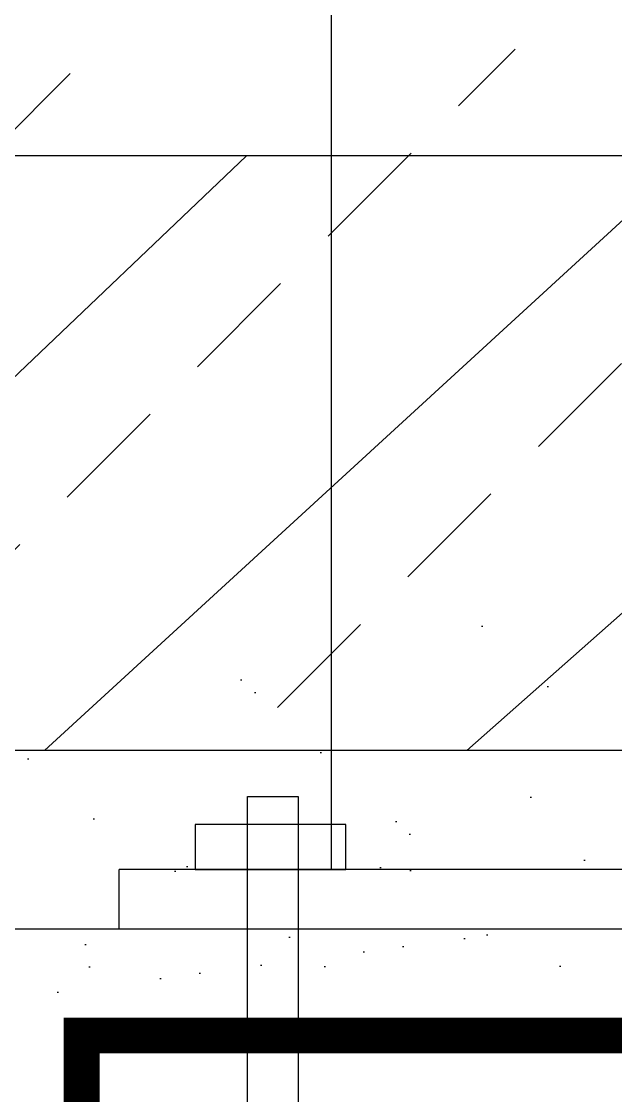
# Model space of a CAD drawing. Extents: x 343299501 to 344531018, y 671200678 to 672446893.
# Drawn here: x 344118540.4 to 344118640.3, y 672022828.5 to 672023009 of the extents above; entities that cross this region are included whole.
import ezdxf

# ---------------------------------------------------------------- set-up
doc = ezdxf.new("R2010")
doc.units = 0
doc.header["$LTSCALE"] = 10
doc.header["$MEASUREMENT"] = 0
doc.layers.add('00-景观', color=4, linetype='Continuous')
doc.layers.add('REINL', color=1, linetype='Continuous', lineweight=0)

msp = doc.modelspace()

# ---------------------------------------------------------------- hatches: boundary and pattern name
h = msp.add_hatch()
h.set_pattern_fill('天然石材', color=8, scale=10)
h.set_pattern_definition([(45, (725251.3899090886, 260390.1613276005), (-35.35535320146299, 35.355353201463), []), (45, (725268.7771340013, 260372.2101925611), (-35.35535320146299, 35.355353201463), [19.73685, -11.2782])])
edge = h.paths.add_edge_path()
edge.add_arc((344118792.5583136, 672022966.4451637), 20, 0, 90)
edge.add_line((344118792.5583136, 672022986.4451637), (344118312.5583136, 672022986.4451638))
edge.add_line((344118312.5583136, 672022986.4451638), (344118312.558308, 672022886.4451637))
edge.add_line((344118312.558308, 672022886.4451637), (344118812.5583136, 672022886.4451637))
edge.add_line((344118812.5583136, 672022886.4451637), (344118812.5583136, 672022966.4451637))
h = msp.add_hatch()
h.set_pattern_fill('AR-SAND', color=41, scale=10)
h.set_pattern_definition([(37.50000000000001, (-4084.908900678158, 16987.74335765839), (-0.8000156479920251, 24.47066186646712), [0, -19.304, 0, -21.59, 0, -20.6375]), (7.499999999999999, (-4084.908900678158, 16987.74335765839), (22.47616415690013, 35.84125502841771), [0, -10.414, 0, -17.399, 0, -6.6675]), (327.5, (-4100.529900678158, 16987.74335765839), (39.5496185120729, 0.071859233927285), [0, -6.35, 0, -22.86, 0, -29.845]), (317.5, (-4100.529900678158, 16987.74335765839), (38.17782262361487, 11.14646616286081), [0, -3.175, 0, -14.986, 0, -17.145])])
h.paths.add_polyline_path([(344118732.5583136, 672022886.4451638), (344118312.5583136, 672022886.4451638), (344118312.5583136, 672022856.4451638), (344118732.5583136, 672022856.4451638)])

# ---------------------------------------------------------------- linework, layer by layer
at = {"color": 8}
msp.add_lwpolyline([(344118672.4849666, 672022866.4451638), (344118672.4849666, 672024046.445164, 0.9999999999999999), (344118592.4849666, 672024046.445164), (344118592.4849666, 672022866.4451638)], format="xyb", dxfattribs=at)
at = {"color": 4}
msp.add_lwpolyline([(344118812.5583125, 672022936.4451638), (344118812.5583125, 672022966.4451638, 0.4142135623730951), (344118792.5583125, 672022986.4451638), (344117262.9325933, 672022986.4451638)], format="xyb", dxfattribs=at)
at = {"color": 5}
for points in [[(344118578.4000195, 672022878.7069364), (344118586.9110998, 672022878.7069364), (344118586.9110998, 672022790.039203), (344118578.4000195, 672022790.039203)], [(344118569.6100348, 672022866.4451638), (344118594.9453437, 672022866.4451638), (344118594.9453437, 672022874.0089271), (344118569.6100348, 672022874.0089271)]]:
    msp.add_lwpolyline(points, close=True, dxfattribs=at)
at = {"color": 6}
for points in [[(344118706.8172386, 672022866.4451638), (344118556.8172386, 672022866.4451638)], [(344118556.8172386, 672022856.4451638), (344118556.8172386, 672022866.4451638)], [(344118706.8172386, 672022856.4451638), (344118556.8172386, 672022856.4451638)]]:
    msp.add_lwpolyline(points, dxfattribs=at)
at = {"layer": '00-景观'}
for p, q in [((344118812.5583136, 672022886.4451638), (344118312.5583136, 672022886.4451638)), ((344118732.5583136, 672022856.4451638), (344118312.5583136, 672022856.4451638))]:
    msp.add_line(p, q, dxfattribs=at)
msp.add_lwpolyline([(344118812.5583136, 672022886.4451638), (344118812.5583136, 672022966.4451637, 0.4142135623730951), (344118792.5583136, 672022986.4451637), (344118312.5583136, 672022986.4451638)], format="xyb", dxfattribs=at)
at = {"layer": 'REINL', "const_width": 6}
msp.add_lwpolyline([(344118433.3414637, 672020770.0612761), (344118550.5295596, 672020770.0612761), (344118550.5295596, 672022838.5371159), (344118723.2222688, 672022838.5371159), (344118723.2222688, 672020775.0103114), (344118860.6495102, 672020775.0103114)], dxfattribs=at)

doc.saveas('drawing.dxf')
